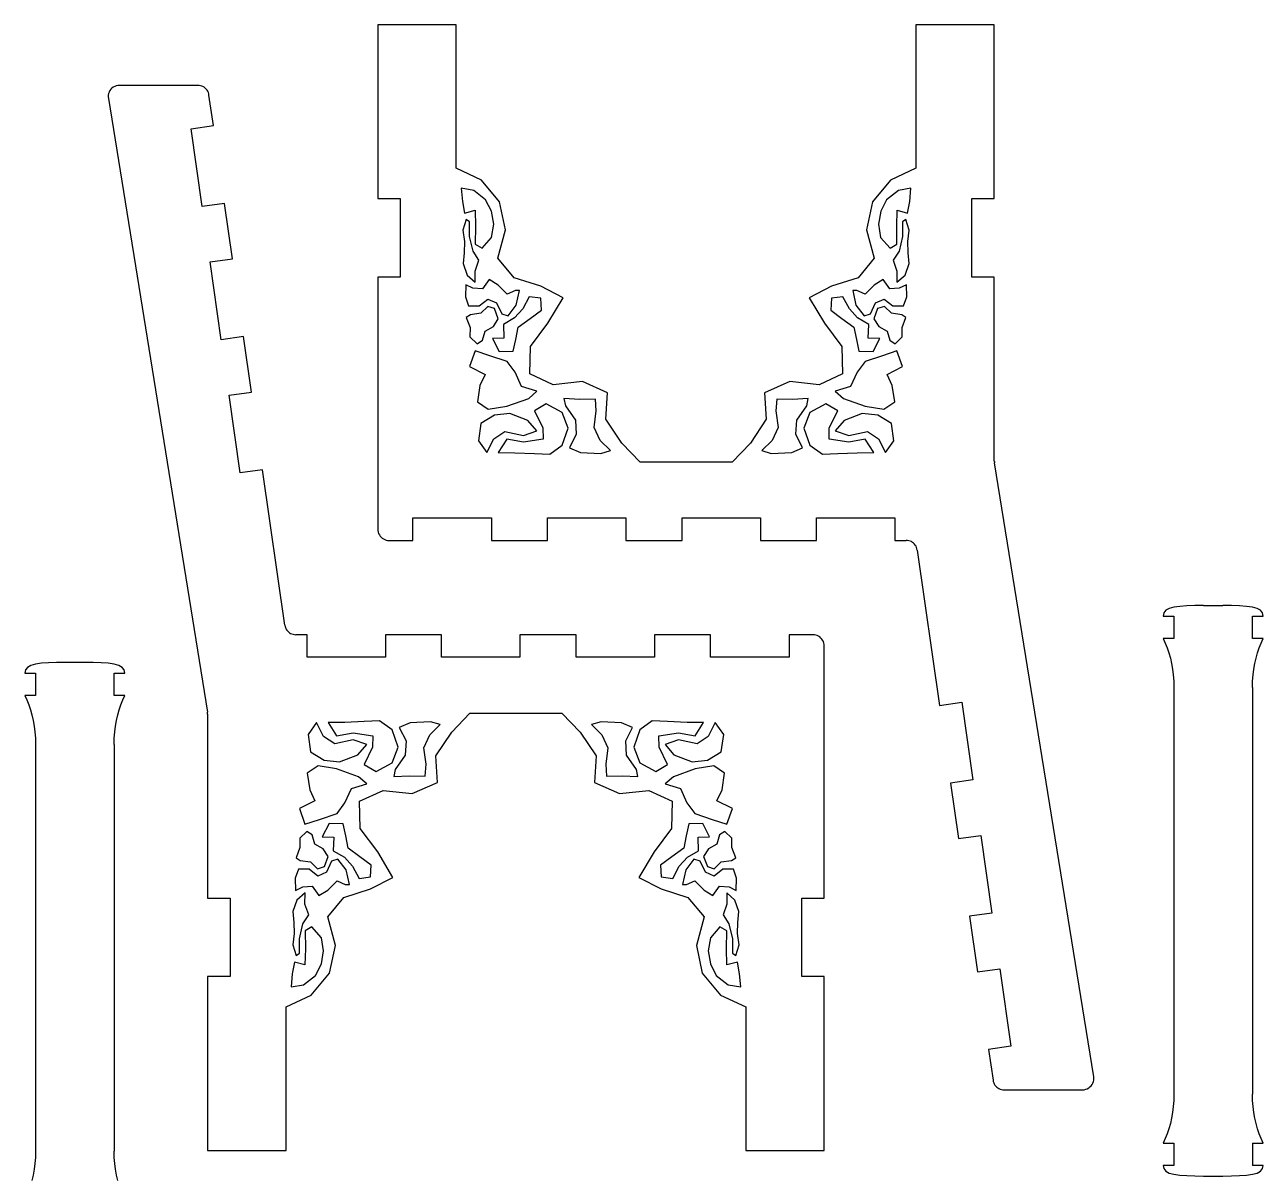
# Model space of a CAD drawing. Extents: x -113 to 113, y -103 to 103.
# Drawn here: x 9.1 to 112.6, y -50.2 to 46.3 of the extents above; entities that cross this region are included whole.
import ezdxf

# ---------------------------------------------------------------- set-up
doc = ezdxf.new("R2010")
doc.units = 0
doc.header["$MEASUREMENT"] = 0
doc.layers.get('0').update_dxf_attribs({"linetype": 'CONTINUOUS'})

msp = doc.modelspace()

# ---------------------------------------------------------------- linework, layer by layer
for p, q in [((45.14, 46.28), (38.58, 46.28)), ((38.58, 46.28), (38.58, 31.74)), ((45.14, 34.28), (45.14, 46.28)), ((90.14, 46.28), (83.58, 46.28)), ((83.58, 46.28), (83.58, 34.28)), ((90.14, 31.74), (90.14, 46.28)), ((16.07, 40.52), (16.04, 40.39)), ((16.11, 40.65), (16.07, 40.52)), ((16.18, 40.77), (16.11, 40.65)), ((16.26, 40.88), (16.18, 40.77)), ((16.35, 40.97), (16.26, 40.88)), ((16.46, 41.06), (16.35, 40.97)), ((16.58, 41.12), (16.46, 41.06)), ((16.71, 41.17), (16.58, 41.12)), ((16.84, 41.2), (16.71, 41.17)), ((16.97, 41.21), (16.84, 41.2)), ((23.53, 41.21), (16.97, 41.21)), ((23.65, 41.2), (23.53, 41.21)), ((23.76, 41.18), (23.65, 41.2)), ((23.86, 41.15), (23.76, 41.18)), ((23.96, 41.1), (23.86, 41.15)), ((24.06, 41.05), (23.96, 41.1)), ((24.15, 40.98), (24.06, 41.05)), ((24.23, 40.9), (24.15, 40.98)), ((24.3, 40.81), (24.23, 40.9)), ((24.36, 40.72), (24.3, 40.81)), ((24.41, 40.62), (24.36, 40.72)), ((24.44, 40.51), (24.41, 40.62)), ((24.46, 40.4), (24.44, 40.51)), ((24.83, 37.84), (24.46, 40.4)), ((16.04, 40.39), (16.03, 40.25)), ((16.03, 40.25), (16.05, 40.12)), ((16.05, 40.12), (24.34, -11.22)), ((22.97, 37.57), (24.83, 37.84)), ((23.9, 31.08), (22.97, 37.57)), ((47.26, 33.29), (45.14, 34.28)), ((83.58, 34.28), (81.47, 33.29)), ((48.77, 31.46), (47.26, 33.29)), ((81.47, 33.29), (79.95, 31.46)), ((45.56, 32.6), (45.65, 31.51)), ((46.61, 32.42), (45.56, 32.6)), ((47.6, 31.65), (46.61, 32.42)), ((82.12, 32.42), (81.12, 31.65)), ((83.16, 32.6), (82.12, 32.42)), ((83.08, 31.51), (83.16, 32.6)), ((25.76, 31.34), (23.9, 31.08)), ((26.42, 26.7), (25.76, 31.34)), ((38.58, 31.74), (40.46, 31.74)), ((40.46, 31.74), (40.46, 25.18)), ((45.65, 31.51), (45.84, 30.53)), ((48.09, 30.68), (47.6, 31.65)), ((49.27, 29.14), (48.77, 31.46)), ((79.95, 31.46), (79.45, 29.14)), ((81.12, 31.65), (80.64, 30.68)), ((82.88, 30.53), (83.08, 31.51)), ((88.27, 25.18), (88.27, 31.74)), ((88.27, 31.74), (90.14, 31.74)), ((45.84, 30.53), (46.71, 30.77)), ((46.71, 30.77), (46.75, 29.42)), ((48.28, 29.59), (48.09, 30.68)), ((80.64, 30.68), (80.45, 29.59)), ((81.98, 29.42), (82.01, 30.77)), ((82.01, 30.77), (82.88, 30.53)), ((45.98, 29.98), (45.7, 29.1)), ((45.7, 29.1), (45.82, 28.15)), ((46.26, 29.79), (45.98, 29.98)), ((46.25, 28.58), (46.26, 29.79)), ((46.75, 29.42), (46.73, 27.92)), ((48.1, 28.5), (48.28, 29.59)), ((48.62, 26.75), (49.27, 29.14)), ((79.45, 29.14), (80.1, 26.75)), ((80.45, 29.59), (80.62, 28.5)), ((81.99, 27.92), (81.98, 29.42)), ((82.75, 29.98), (82.46, 29.79)), ((82.46, 29.79), (82.47, 28.58)), ((83.02, 29.1), (82.75, 29.98)), ((82.9, 28.15), (83.02, 29.1)), ((45.82, 28.15), (45.79, 27.21)), ((46.55, 27.34), (46.25, 28.58)), ((47.3, 27.59), (48.1, 28.5)), ((80.62, 28.5), (81.43, 27.59)), ((82.47, 28.58), (82.18, 27.34)), ((82.94, 27.21), (82.9, 28.15)), ((45.79, 27.21), (45.71, 26.3)), ((47.03, 26.58), (46.55, 27.34)), ((46.73, 27.92), (47.3, 27.59)), ((81.43, 27.59), (81.99, 27.92)), ((82.18, 27.34), (81.69, 26.58)), ((83.02, 26.3), (82.94, 27.21)), ((24.56, 26.44), (26.42, 26.7)), ((25.49, 19.94), (24.56, 26.44)), ((45.71, 26.3), (46.05, 25.34)), ((46.72, 25.68), (47.03, 26.58)), ((49.99, 25.12), (48.62, 26.75)), ((80.1, 26.75), (78.74, 25.12)), ((81.69, 26.58), (82, 25.68)), ((82.68, 25.34), (83.02, 26.3)), ((40.46, 25.18), (38.58, 25.18)), ((38.58, 25.18), (38.58, 4.09)), ((46.05, 25.34), (46.73, 24.75)), ((46.73, 24.75), (46.72, 25.68)), ((47.88, 24.97), (47.34, 24.19)), ((48.64, 24.51), (47.88, 24.97)), ((52.21, 24.41), (49.99, 25.12)), ((78.74, 25.12), (76.52, 24.41)), ((80.84, 24.97), (80.09, 24.51)), ((81.39, 24.19), (80.84, 24.97)), ((82, 25.68), (81.99, 24.75)), ((81.99, 24.75), (82.68, 25.34)), ((90.14, 25.18), (88.27, 25.18)), ((90.14, 9.79), (90.14, 25.18)), ((45.93, 24.53), (45.92, 23.52)), ((46.53, 24.24), (45.93, 24.53)), ((47.34, 24.19), (46.53, 24.24)), ((49.4, 23.74), (48.64, 24.51)), ((50.1, 24.05), (49.4, 23.74)), ((50.43, 24.05), (50.1, 24.05)), ((50.16, 22.82), (50.43, 24.05)), ((54.08, 23.45), (52.21, 24.41)), ((76.52, 24.41), (74.65, 23.45)), ((78.63, 24.05), (78.3, 24.05)), ((78.3, 24.05), (78.57, 22.82)), ((79.33, 23.74), (78.63, 24.05)), ((80.09, 24.51), (79.33, 23.74)), ((82.19, 24.24), (81.39, 24.19)), ((82.8, 24.53), (82.19, 24.24)), ((82.81, 23.52), (82.8, 24.53)), ((45.92, 23.52), (46.17, 22.77)), ((47.07, 22.76), (47.79, 23.34)), ((47.79, 23.34), (48.52, 23.01)), ((48.52, 23.01), (48.94, 22.09)), ((49.48, 21.93), (50.16, 22.82)), ((51.25, 23.53), (50.71, 22.52)), ((52.22, 23.4), (51.25, 23.53)), ((52.27, 22.42), (52.22, 23.4)), ((52.8, 21.31), (54.08, 23.45)), ((74.65, 23.45), (75.93, 21.31)), ((76.51, 23.4), (76.46, 22.42)), ((77.47, 23.53), (76.51, 23.4)), ((78.02, 22.52), (77.47, 23.53)), ((78.57, 22.82), (79.25, 21.93)), ((79.79, 22.09), (80.21, 23.01)), ((80.21, 23.01), (80.93, 23.34)), ((80.93, 23.34), (81.66, 22.76)), ((82.55, 22.77), (82.81, 23.52)), ((46.32, 22.02), (45.98, 21.8)), ((45.98, 21.8), (46.31, 20.96)), ((46.17, 22.77), (47.07, 22.76)), ((47.2, 22.15), (46.32, 22.02)), ((47.78, 22.72), (47.2, 22.15)), ((48.35, 22.54), (47.78, 22.72)), ((48.66, 21.69), (48.35, 22.54)), ((48.94, 22.09), (49.48, 21.93)), ((50.02, 21.76), (49.09, 21.22)), ((50.71, 22.52), (50.02, 21.76)), ((51.33, 21.72), (52.27, 22.42)), ((76.46, 22.42), (77.4, 21.72)), ((78.7, 21.76), (78.02, 22.52)), ((79.64, 21.22), (78.7, 21.76)), ((79.25, 21.93), (79.79, 22.09)), ((80.38, 22.54), (80.06, 21.69)), ((80.95, 22.72), (80.38, 22.54)), ((81.53, 22.15), (80.95, 22.72)), ((82.4, 22.02), (81.53, 22.15)), ((81.66, 22.76), (82.55, 22.77)), ((82.74, 21.8), (82.4, 22.02)), ((82.42, 20.96), (82.74, 21.8)), ((46.31, 20.96), (46.29, 20.18)), ((47.56, 20.66), (48.26, 21.05)), ((48.26, 21.05), (48.66, 21.69)), ((49.09, 21.22), (49.13, 20.08)), ((50.13, 19.96), (50.33, 21)), ((50.33, 21), (51.33, 21.72)), ((51.34, 19.36), (52.8, 21.31)), ((75.93, 21.31), (77.38, 19.36)), ((77.4, 21.72), (78.4, 21)), ((78.4, 21), (78.6, 19.96)), ((79.6, 20.08), (79.64, 21.22)), ((80.06, 21.69), (80.47, 21.05)), ((80.47, 21.05), (81.17, 20.66)), ((82.44, 20.18), (82.42, 20.96)), ((27.35, 20.2), (25.49, 19.94)), ((28.01, 15.56), (27.35, 20.2)), ((46.29, 20.18), (46.88, 19.6)), ((46.88, 19.6), (47.34, 19.9)), ((47.34, 19.9), (47.56, 20.66)), ((49.13, 20.08), (48.17, 20.05)), ((48.17, 20.05), (48.73, 18.95)), ((49.91, 18.97), (50.13, 19.96)), ((78.6, 19.96), (78.82, 18.97)), ((80.56, 20.05), (79.6, 20.08)), ((80, 18.95), (80.56, 20.05)), ((81.17, 20.66), (81.39, 19.9)), ((81.39, 19.9), (81.84, 19.6)), ((81.84, 19.6), (82.44, 20.18)), ((46.73, 19), (46.26, 17.69)), ((47.95, 18.6), (46.73, 19)), ((48.73, 18.95), (49.91, 18.97)), ((51.29, 17.08), (51.34, 19.36)), ((77.38, 19.36), (77.44, 17.08)), ((78.82, 18.97), (80, 18.95)), ((82, 19), (80.78, 18.6)), ((82.46, 17.69), (82, 19)), ((46.26, 17.69), (47.55, 17.04)), ((49.4, 18.11), (47.95, 18.6)), ((50.06, 17.22), (49.4, 18.11)), ((79.33, 18.11), (78.67, 17.22)), ((80.78, 18.6), (79.33, 18.11)), ((81.18, 17.04), (82.46, 17.69)), ((47.55, 17.04), (47.12, 16.12)), ((50.6, 16.02), (50.06, 17.22)), ((53.25, 16.17), (51.29, 17.08)), ((77.44, 17.08), (75.48, 16.17)), ((78.67, 17.22), (78.12, 16.02)), ((81.6, 16.12), (81.18, 17.04)), ((26.15, 15.3), (28.01, 15.56)), ((47.12, 16.12), (46.91, 14.74)), ((51.89, 15.63), (50.6, 16.02)), ((51.2, 15.03), (51.89, 15.63)), ((55.69, 16.44), (53.25, 16.17)), ((57.79, 15.5), (55.69, 16.44)), ((73.04, 16.44), (70.93, 15.5)), ((75.48, 16.17), (73.04, 16.44)), ((78.12, 16.02), (76.84, 15.63)), ((76.84, 15.63), (77.53, 15.03)), ((81.81, 14.74), (81.6, 16.12)), ((27.08, 8.8), (26.15, 15.3)), ((46.91, 14.74), (47.82, 14.13)), ((49.38, 14.37), (51.2, 15.03)), ((52.67, 14.59), (51.68, 14)), ((54.01, 13.86), (52.67, 14.59)), ((54.15, 15.02), (54.27, 14.41)), ((55.47, 14.94), (54.15, 15.02)), ((56.78, 14.98), (55.47, 14.94)), ((56.85, 13.99), (56.78, 14.98)), ((57.66, 13.28), (57.79, 15.5)), ((70.93, 15.5), (71.06, 13.28)), ((71.94, 14.98), (71.87, 13.99)), ((73.26, 14.94), (71.94, 14.98)), ((74.57, 15.02), (73.26, 14.94)), ((74.45, 14.41), (74.57, 15.02)), ((76.06, 14.59), (74.71, 13.86)), ((77.04, 14), (76.06, 14.59)), ((77.53, 15.03), (79.35, 14.37)), ((80.9, 14.13), (81.81, 14.74)), ((48.33, 13.64), (47.19, 12.94)), ((47.82, 14.13), (49.38, 14.37)), ((49.62, 13.78), (48.33, 13.64)), ((51.14, 13.19), (49.62, 13.78)), ((51.68, 14), (52.39, 12.56)), ((54.5, 12.55), (54.01, 13.86)), ((54.27, 14.41), (55.11, 13.22)), ((56.67, 12.6), (56.85, 13.99)), ((71.87, 13.99), (72.06, 12.6)), ((73.61, 13.22), (74.45, 14.41)), ((74.71, 13.86), (74.22, 12.55)), ((76.34, 12.56), (77.04, 14)), ((79.1, 13.78), (77.59, 13.19)), ((80.4, 13.64), (79.1, 13.78)), ((79.35, 14.37), (80.9, 14.13)), ((81.54, 12.94), (80.4, 13.64)), ((47.19, 12.94), (46.99, 11.49)), ((51.89, 12.32), (51.14, 13.19)), ((52.39, 12.56), (52.4, 11.61)), ((54, 11.12), (54.5, 12.55)), ((55.11, 13.22), (55.18, 12.03)), ((57.18, 11.52), (56.67, 12.6)), ((58.99, 11.29), (57.66, 13.28)), ((71.06, 13.28), (69.74, 11.29)), ((72.06, 12.6), (71.55, 11.52)), ((73.55, 12.03), (73.61, 13.22)), ((74.22, 12.55), (74.72, 11.12)), ((76.33, 11.61), (76.34, 12.56)), ((77.59, 13.19), (76.83, 12.32)), ((81.74, 11.49), (81.54, 12.94)), ((46.99, 11.49), (47.7, 10.5)), ((47.7, 10.5), (48.29, 11.66)), ((48.29, 11.66), (49.21, 12.27)), ((49.38, 11.61), (48.66, 10.5)), ((49.21, 12.27), (50.77, 11.94)), ((50.76, 11.37), (49.38, 11.61)), ((52.4, 11.61), (50.76, 11.37)), ((50.77, 11.94), (51.89, 12.32)), ((55.18, 12.03), (54.61, 10.9)), ((58.03, 10.66), (57.18, 11.52)), ((71.55, 11.52), (70.7, 10.66)), ((74.11, 10.9), (73.55, 12.03)), ((77.96, 11.37), (76.33, 11.61)), ((76.83, 12.32), (77.96, 11.94)), ((77.96, 11.94), (79.52, 12.27)), ((79.35, 11.61), (77.96, 11.37)), ((80.07, 10.5), (79.35, 11.61)), ((79.52, 12.27), (80.44, 11.66)), ((80.44, 11.66), (81.03, 10.5)), ((81.03, 10.5), (81.74, 11.49)), ((48.66, 10.5), (50.05, 10.49)), ((50.05, 10.49), (51.68, 10.42)), ((51.68, 10.42), (52.97, 10.36)), ((52.97, 10.36), (54, 11.12)), ((54.61, 10.9), (55.53, 10.52)), ((55.53, 10.52), (57.24, 10.43)), ((57.24, 10.43), (58.03, 10.66)), ((60.51, 9.71), (58.99, 11.29)), ((69.74, 11.29), (68.21, 9.71)), ((70.7, 10.66), (71.49, 10.43)), ((71.49, 10.43), (73.2, 10.52)), ((73.2, 10.52), (74.11, 10.9)), ((74.72, 11.12), (75.76, 10.36)), ((75.76, 10.36), (77.05, 10.42)), ((77.05, 10.42), (78.68, 10.49)), ((78.68, 10.49), (80.07, 10.5)), ((68.21, 9.71), (60.51, 9.71)), ((90.14, 9.79), (90.14, 9.78)), ((90.14, 9.78), (90.14, 9.76)), ((90.14, 9.76), (90.15, 9.75)), ((90.15, 9.75), (90.15, 9.74)), ((90.15, 9.74), (90.15, 9.73)), ((90.15, 9.73), (90.15, 9.71)), ((90.15, 9.71), (90.15, 9.7)), ((90.15, 9.7), (90.15, 9.69)), ((90.15, 9.69), (90.15, 9.68)), ((90.15, 9.68), (90.15, 9.66)), ((90.15, 9.66), (90.15, 9.65)), ((90.15, 9.65), (90.16, 9.64)), ((98.45, -41.7), (90.16, 9.64)), ((28.94, 9.07), (27.08, 8.8)), ((30.8, -3.93), (28.94, 9.07)), ((41.52, 3.15), (41.52, 5.03)), ((41.52, 5.03), (48.08, 5.03)), ((48.08, 5.03), (48.08, 3.15)), ((52.77, 3.15), (52.77, 5.03)), ((52.77, 5.03), (59.33, 5.03)), ((59.33, 5.03), (59.33, 3.15)), ((64.02, 3.15), (64.02, 5.03)), ((64.02, 5.03), (70.58, 5.03)), ((70.58, 5.03), (70.58, 3.15)), ((75.27, 3.15), (75.27, 5.03)), ((75.27, 5.03), (81.83, 5.03)), ((81.83, 5.03), (81.83, 3.15)), ((38.58, 4.09), (38.59, 3.97)), ((38.59, 3.97), (38.61, 3.85)), ((38.61, 3.85), (38.65, 3.73)), ((38.65, 3.73), (38.71, 3.62)), ((38.71, 3.62), (38.78, 3.52)), ((38.78, 3.52), (38.86, 3.43)), ((38.86, 3.43), (38.95, 3.34)), ((38.95, 3.34), (39.05, 3.28)), ((39.05, 3.28), (39.16, 3.22)), ((39.16, 3.22), (39.28, 3.18)), ((39.28, 3.18), (39.4, 3.16)), ((39.4, 3.16), (39.52, 3.15)), ((39.52, 3.15), (41.52, 3.15)), ((48.08, 3.15), (52.77, 3.15)), ((59.33, 3.15), (64.02, 3.15)), ((70.58, 3.15), (75.27, 3.15)), ((81.83, 3.15), (82.77, 3.15)), ((82.88, 3.14), (82.77, 3.15)), ((82.99, 3.12), (82.88, 3.14)), ((83.1, 3.09), (82.99, 3.12)), ((83.2, 3.05), (83.1, 3.09)), ((83.29, 2.99), (83.2, 3.05)), ((83.38, 2.92), (83.29, 2.99)), ((83.46, 2.84), (83.38, 2.92)), ((83.53, 2.76), (83.46, 2.84)), ((83.59, 2.66), (83.53, 2.76)), ((83.64, 2.56), (83.59, 2.66)), ((83.67, 2.46), (83.64, 2.56)), ((83.7, 2.35), (83.67, 2.46)), ((83.7, 2.35), (85.55, -10.65)), ((104.31, -2.9), (104.26, -3.17)), ((104.48, -2.69), (104.31, -2.9)), ((104.77, -2.54), (104.48, -2.69)), ((105.16, -2.43), (104.77, -2.54)), ((105.66, -2.36), (105.16, -2.43)), ((106.24, -2.31), (105.66, -2.36)), ((106.9, -2.29), (106.24, -2.31)), ((107.64, -2.29), (106.9, -2.29)), ((107.64, -2.29), (109.24, -2.29)), ((109.98, -2.29), (109.24, -2.29)), ((110.65, -2.31), (109.98, -2.29)), ((111.23, -2.36), (110.65, -2.31)), ((111.72, -2.43), (111.23, -2.36)), ((112.12, -2.54), (111.72, -2.43)), ((112.4, -2.69), (112.12, -2.54)), ((112.58, -2.9), (112.4, -2.69)), ((112.63, -3.17), (112.58, -2.9)), ((30.8, -3.93), (30.82, -4.04)), ((30.82, -4.04), (30.85, -4.14)), ((30.85, -4.14), (30.9, -4.24)), ((104.26, -3.17), (105.16, -3.17)), ((105.16, -3.17), (105.16, -5.05)), ((111.72, -5.05), (111.72, -3.17)), ((111.72, -3.17), (112.31, -3.17)), ((112.31, -3.17), (112.35, -3.17)), ((112.35, -3.17), (112.63, -3.17)), ((30.9, -4.24), (30.96, -4.34)), ((30.96, -4.34), (31.03, -4.42)), ((31.03, -4.42), (31.11, -4.5)), ((31.11, -4.5), (31.2, -4.57)), ((31.2, -4.57), (31.29, -4.63)), ((31.29, -4.63), (31.4, -4.67)), ((31.4, -4.67), (31.5, -4.7)), ((31.5, -4.7), (31.61, -4.72)), ((31.61, -4.72), (31.72, -4.73)), ((32.66, -4.73), (31.72, -4.73)), ((32.66, -6.61), (32.66, -4.73)), ((39.22, -4.73), (39.22, -6.61)), ((43.91, -4.73), (39.22, -4.73)), ((43.91, -6.61), (43.91, -4.73)), ((55.16, -4.73), (50.47, -4.73)), ((50.47, -4.73), (50.47, -6.61)), ((55.16, -6.61), (55.16, -4.73)), ((61.72, -4.73), (61.72, -6.61)), ((66.41, -4.73), (61.72, -4.73)), ((66.41, -6.61), (66.41, -4.73)), ((74.97, -4.73), (72.97, -4.73)), ((72.97, -4.73), (72.97, -6.61)), ((75.1, -4.74), (74.97, -4.73)), ((75.22, -4.76), (75.1, -4.74)), ((75.33, -4.8), (75.22, -4.76)), ((75.44, -4.86), (75.33, -4.8)), ((75.54, -4.92), (75.44, -4.86)), ((75.64, -5.01), (75.54, -4.92)), ((75.72, -5.1), (75.64, -5.01)), ((75.78, -5.2), (75.72, -5.1)), ((104.26, -5.05), (104.44, -5.43)), ((105.16, -5.05), (104.26, -5.05)), ((112.63, -5.05), (111.72, -5.05)), ((112.45, -5.43), (112.63, -5.05)), ((75.84, -5.31), (75.78, -5.2)), ((75.88, -5.43), (75.84, -5.31)), ((75.9, -5.55), (75.88, -5.43)), ((75.91, -5.67), (75.9, -5.55)), ((75.91, -26.76), (75.91, -5.67)), ((104.44, -5.43), (104.6, -5.82)), ((104.6, -5.82), (104.74, -6.24)), ((112.15, -6.24), (112.29, -5.82)), ((112.29, -5.82), (112.45, -5.43)), ((9.96, -7.19), (9.57, -7.3)), ((10.46, -7.12), (9.96, -7.19)), ((11.04, -7.08), (10.46, -7.12)), ((11.7, -7.06), (11.04, -7.08)), ((12.44, -7.05), (11.7, -7.06)), ((14.04, -7.05), (12.44, -7.05)), ((14.78, -7.06), (14.04, -7.05)), ((15.45, -7.08), (14.78, -7.06)), ((16.03, -7.12), (15.45, -7.08)), ((16.52, -7.19), (16.03, -7.12)), ((16.92, -7.3), (16.52, -7.19)), ((39.22, -6.61), (32.66, -6.61)), ((50.47, -6.61), (43.91, -6.61)), ((61.72, -6.61), (55.16, -6.61)), ((72.97, -6.61), (66.41, -6.61)), ((104.74, -6.24), (104.86, -6.68)), ((104.86, -6.68), (104.96, -7.13)), ((104.96, -7.13), (105.04, -7.6)), ((111.85, -7.6), (111.93, -7.13)), ((111.93, -7.13), (112.03, -6.68)), ((112.03, -6.68), (112.15, -6.24)), ((9.11, -7.67), (9.06, -7.94)), ((9.06, -7.94), (9.96, -7.94)), ((9.28, -7.46), (9.11, -7.67)), ((9.57, -7.3), (9.28, -7.46)), ((9.96, -7.94), (9.96, -9.81)), ((16.52, -9.81), (16.52, -7.94)), ((16.52, -7.94), (17.11, -7.94)), ((17.2, -7.46), (16.92, -7.3)), ((17.11, -7.94), (17.15, -7.94)), ((17.15, -7.94), (17.43, -7.94)), ((17.38, -7.67), (17.2, -7.46)), ((17.43, -7.94), (17.38, -7.67)), ((105.04, -7.6), (105.1, -8.1)), ((105.1, -8.1), (105.14, -8.61)), ((111.74, -8.61), (111.79, -8.1)), ((111.79, -8.1), (111.85, -7.6)), ((105.14, -8.61), (105.16, -9.14)), ((105.16, -9.14), (105.16, -43.15)), ((111.72, -9.14), (111.74, -8.61)), ((111.72, -9.14), (111.72, -43.15)), ((9.06, -9.81), (9.24, -10.19)), ((9.96, -9.81), (9.06, -9.81)), ((9.24, -10.19), (9.4, -10.59)), ((17.43, -9.81), (16.52, -9.81)), ((17.09, -10.59), (17.25, -10.19)), ((17.25, -10.19), (17.43, -9.81)), ((9.4, -10.59), (9.54, -11.01)), ((9.54, -11.01), (9.66, -11.44)), ((16.83, -11.44), (16.95, -11.01)), ((16.95, -11.01), (17.09, -10.59)), ((24.34, -11.23), (24.34, -11.22)), ((24.34, -11.24), (24.34, -11.23)), ((24.34, -11.26), (24.34, -11.24)), ((24.34, -11.27), (24.34, -11.26)), ((24.34, -11.28), (24.34, -11.27)), ((24.34, -11.29), (24.34, -11.28)), ((24.35, -11.31), (24.34, -11.29)), ((24.35, -11.32), (24.35, -11.31)), ((24.35, -11.33), (24.35, -11.32)), ((24.35, -11.34), (24.35, -11.33)), ((24.35, -11.36), (24.35, -11.34)), ((24.35, -11.37), (24.35, -11.36)), ((24.35, -11.37), (24.35, -26.76)), ((44.76, -12.87), (46.28, -11.29)), ((46.28, -11.29), (53.98, -11.29)), ((53.98, -11.29), (55.5, -12.87)), ((85.55, -10.65), (87.41, -10.38)), ((87.41, -10.38), (88.34, -16.88)), ((9.66, -11.44), (9.76, -11.9)), ((9.76, -11.9), (9.84, -12.37)), ((9.84, -12.37), (9.9, -12.86)), ((16.59, -12.86), (16.65, -12.37)), ((16.65, -12.37), (16.73, -11.9)), ((16.73, -11.9), (16.83, -11.44)), ((33.46, -12.08), (32.75, -13.07)), ((34.05, -13.24), (33.46, -12.08)), ((35.81, -12.07), (34.42, -12.08)), ((34.42, -12.08), (35.14, -13.19)), ((37.44, -12), (35.81, -12.07)), ((38.73, -11.94), (37.44, -12)), ((39.77, -12.7), (38.73, -11.94)), ((41.29, -12.1), (40.38, -12.48)), ((43, -12.01), (41.29, -12.1)), ((42.94, -13.1), (43.79, -12.24)), ((43.79, -12.24), (43, -12.01)), ((57.26, -12.01), (56.46, -12.24)), ((56.46, -12.24), (57.31, -13.1)), ((58.96, -12.1), (57.26, -12.01)), ((59.88, -12.48), (58.96, -12.1)), ((61.52, -11.94), (60.49, -12.7)), ((62.81, -12), (61.52, -11.94)), ((64.45, -12.07), (62.81, -12)), ((65.83, -12.08), (64.45, -12.07)), ((65.12, -13.19), (65.83, -12.08)), ((66.79, -12.08), (66.21, -13.24)), ((67.51, -13.07), (66.79, -12.08)), ((9.9, -12.86), (9.94, -13.37)), ((9.94, -13.37), (9.96, -13.9)), ((16.52, -13.9), (16.54, -13.37)), ((16.54, -13.37), (16.59, -12.86)), ((32.75, -13.07), (32.95, -14.52)), ((34.98, -13.85), (34.05, -13.24)), ((35.14, -13.19), (36.53, -12.95)), ((36.53, -12.95), (38.16, -13.19)), ((38.16, -13.19), (38.15, -14.14)), ((40.27, -14.13), (39.77, -12.7)), ((40.38, -12.48), (40.94, -13.61)), ((42.44, -14.18), (42.94, -13.1)), ((43.43, -14.86), (44.76, -12.87)), ((55.5, -12.87), (56.83, -14.86)), ((57.31, -13.1), (57.82, -14.18)), ((59.32, -13.61), (59.88, -12.48)), ((60.49, -12.7), (59.99, -14.13)), ((62.09, -13.19), (63.73, -12.95)), ((62.11, -14.14), (62.09, -13.19)), ((63.73, -12.95), (65.12, -13.19)), ((66.21, -13.24), (65.28, -13.85)), ((67.3, -14.52), (67.51, -13.07)), ((9.96, -13.9), (9.96, -47.91)), ((16.52, -13.9), (16.52, -47.91)), ((36.53, -13.52), (34.98, -13.85)), ((37.66, -13.9), (36.53, -13.52)), ((36.91, -14.77), (37.66, -13.9)), ((38.15, -14.14), (37.45, -15.58)), ((39.78, -15.44), (40.27, -14.13)), ((40.94, -13.61), (40.88, -14.8)), ((42.62, -15.56), (42.44, -14.18)), ((57.82, -14.18), (57.64, -15.56)), ((59.38, -14.8), (59.32, -13.61)), ((59.99, -14.13), (60.48, -15.44)), ((62.81, -15.58), (62.11, -14.14)), ((63.73, -13.52), (62.6, -13.9)), ((62.6, -13.9), (63.35, -14.77)), ((65.28, -13.85), (63.73, -13.52)), ((32.95, -14.52), (34.09, -15.22)), ((34.09, -15.22), (35.39, -15.36)), ((35.39, -15.36), (36.91, -14.77)), ((38.43, -16.17), (39.78, -15.44)), ((40.88, -14.8), (40.04, -15.99)), ((43.56, -17.08), (43.43, -14.86)), ((56.83, -14.86), (56.7, -17.08)), ((60.22, -15.99), (59.38, -14.8)), ((60.48, -15.44), (61.82, -16.17)), ((63.35, -14.77), (64.87, -15.36)), ((64.87, -15.36), (66.16, -15.22)), ((66.16, -15.22), (67.3, -14.52)), ((33.59, -15.71), (32.68, -16.32)), ((32.68, -16.32), (32.89, -17.7)), ((35.14, -15.95), (33.59, -15.71)), ((36.96, -16.61), (35.14, -15.95)), ((37.45, -15.58), (38.43, -16.17)), ((40.04, -15.99), (39.92, -16.6)), ((39.92, -16.6), (41.23, -16.52)), ((41.23, -16.52), (42.55, -16.56)), ((42.55, -16.56), (42.62, -15.56)), ((57.64, -15.56), (57.71, -16.56)), ((57.71, -16.56), (59.03, -16.52)), ((59.03, -16.52), (60.34, -16.6)), ((60.34, -16.6), (60.22, -15.99)), ((61.82, -16.17), (62.81, -15.58)), ((65.11, -15.95), (63.3, -16.61)), ((66.67, -15.71), (65.11, -15.95)), ((67.58, -16.32), (66.67, -15.71)), ((67.37, -17.7), (67.58, -16.32)), ((35.83, -18.8), (36.37, -17.6)), ((36.37, -17.6), (37.65, -17.21)), ((37.65, -17.21), (36.96, -16.61)), ((41.46, -18.02), (43.56, -17.08)), ((56.7, -17.08), (58.8, -18.02)), ((63.3, -16.61), (62.61, -17.21)), ((62.61, -17.21), (63.89, -17.6)), ((63.89, -17.6), (64.43, -18.8)), ((88.34, -16.88), (86.48, -17.14)), ((86.48, -17.14), (87.14, -21.78)), ((33.32, -18.62), (32.03, -19.27)), ((32.89, -17.7), (33.32, -18.62)), ((37.06, -18.66), (39.02, -17.75)), ((39.02, -17.75), (41.46, -18.02)), ((58.8, -18.02), (61.24, -17.75)), ((61.24, -17.75), (63.2, -18.66)), ((66.94, -18.62), (67.37, -17.7)), ((68.23, -19.27), (66.94, -18.62)), ((32.03, -19.27), (32.49, -20.58)), ((35.17, -19.69), (35.83, -18.8)), ((37.11, -20.94), (37.06, -18.66)), ((63.2, -18.66), (63.15, -20.94)), ((64.43, -18.8), (65.09, -19.69)), ((67.76, -20.58), (68.23, -19.27)), ((32.49, -20.58), (33.71, -20.18)), ((33.71, -20.18), (35.17, -19.69)), ((34.5, -20.53), (33.94, -21.63)), ((35.67, -20.55), (34.5, -20.53)), ((35.9, -21.54), (35.67, -20.55)), ((64.58, -20.55), (64.36, -21.54)), ((65.76, -20.53), (64.58, -20.55)), ((65.09, -19.69), (66.54, -20.18)), ((66.32, -21.63), (65.76, -20.53)), ((66.54, -20.18), (67.76, -20.58)), ((32.65, -21.18), (32.06, -21.76)), ((33.1, -21.48), (32.65, -21.18)), ((33.32, -22.24), (33.1, -21.48)), ((33.94, -21.63), (34.9, -21.66)), ((34.9, -21.66), (34.85, -22.8)), ((36.09, -22.58), (35.9, -21.54)), ((38.57, -22.89), (37.11, -20.94)), ((63.15, -20.94), (61.69, -22.89)), ((64.36, -21.54), (64.17, -22.58)), ((65.36, -21.66), (66.32, -21.63)), ((65.41, -22.8), (65.36, -21.66)), ((67.15, -21.48), (66.94, -22.24)), ((67.61, -21.18), (67.15, -21.48)), ((68.2, -21.76), (67.61, -21.18)), ((87.14, -21.78), (89, -21.52)), ((89, -21.52), (89.93, -28.02)), ((32.07, -22.54), (31.75, -23.38)), ((32.06, -21.76), (32.07, -22.54)), ((34.02, -22.63), (33.32, -22.24)), ((34.43, -23.27), (34.02, -22.63)), ((37.09, -23.3), (36.09, -22.58)), ((64.17, -22.58), (63.17, -23.3)), ((66.24, -22.63), (65.83, -23.27)), ((66.94, -22.24), (66.24, -22.63)), ((68.18, -22.54), (68.2, -21.76)), ((68.51, -23.38), (68.18, -22.54)), ((31.75, -23.38), (32.09, -23.6)), ((32.09, -23.6), (32.96, -23.73)), ((32.96, -23.73), (33.55, -24.3)), ((34.11, -24.12), (34.43, -23.27)), ((34.7, -23.67), (34.28, -24.59)), ((35.24, -23.51), (34.7, -23.67)), ((34.85, -22.8), (35.79, -23.33)), ((35.93, -24.39), (35.24, -23.51)), ((35.79, -23.33), (36.47, -24.1)), ((38.03, -24), (37.09, -23.3)), ((39.85, -25.03), (38.57, -22.89)), ((61.69, -22.89), (60.41, -25.03)), ((63.17, -23.3), (62.22, -24)), ((63.78, -24.1), (64.47, -23.33)), ((65.02, -23.51), (64.33, -24.39)), ((64.47, -23.33), (65.41, -22.8)), ((65.55, -23.67), (65.02, -23.51)), ((65.98, -24.59), (65.55, -23.67)), ((65.83, -23.27), (66.15, -24.12)), ((66.71, -24.3), (67.3, -23.73)), ((67.3, -23.73), (68.17, -23.6)), ((68.17, -23.6), (68.51, -23.38)), ((31.94, -24.35), (31.68, -25.1)), ((32.83, -24.34), (31.94, -24.35)), ((33.56, -24.92), (32.83, -24.34)), ((33.55, -24.3), (34.11, -24.12)), ((34.28, -24.59), (33.56, -24.92)), ((36.2, -25.63), (35.93, -24.39)), ((36.47, -24.1), (37.02, -25.11)), ((37.98, -24.98), (38.03, -24)), ((62.22, -24), (62.27, -24.98)), ((63.24, -25.11), (63.78, -24.1)), ((64.33, -24.39), (64.06, -25.63)), ((66.7, -24.92), (65.98, -24.59)), ((66.15, -24.12), (66.71, -24.3)), ((67.43, -24.34), (66.7, -24.92)), ((68.32, -24.35), (67.43, -24.34)), ((68.58, -25.1), (68.32, -24.35)), ((31.68, -25.1), (31.7, -26.11)), ((31.7, -26.11), (32.3, -25.82)), ((32.3, -25.82), (33.1, -25.77)), ((33.1, -25.77), (33.65, -26.55)), ((34.4, -26.09), (35.17, -25.32)), ((35.17, -25.32), (35.86, -25.63)), ((35.86, -25.63), (36.2, -25.63)), ((37.02, -25.11), (37.98, -24.98)), ((37.97, -25.99), (39.85, -25.03)), ((60.41, -25.03), (62.28, -25.99)), ((62.27, -24.98), (63.24, -25.11)), ((64.06, -25.63), (64.4, -25.63)), ((64.4, -25.63), (65.09, -25.32)), ((65.09, -25.32), (65.86, -26.09)), ((66.61, -26.55), (67.15, -25.77)), ((67.15, -25.77), (67.96, -25.82)), ((67.96, -25.82), (68.56, -26.11)), ((68.56, -26.11), (68.58, -25.1)), ((24.35, -26.76), (26.22, -26.76)), ((26.22, -26.76), (26.22, -33.32)), ((31.81, -26.92), (31.48, -27.88)), ((32.5, -26.33), (31.81, -26.92)), ((32.49, -27.26), (32.5, -26.33)), ((33.65, -26.55), (34.4, -26.09)), ((34.39, -28.33), (35.75, -26.7)), ((35.75, -26.7), (37.97, -25.99)), ((62.28, -25.99), (64.5, -26.7)), ((64.5, -26.7), (65.87, -28.33)), ((65.86, -26.09), (66.61, -26.55)), ((68.45, -26.92), (67.76, -26.33)), ((67.76, -26.33), (67.77, -27.26)), ((68.78, -27.88), (68.45, -26.92)), ((74.04, -33.32), (74.04, -26.76)), ((74.04, -26.76), (75.91, -26.76)), ((31.48, -27.88), (31.55, -28.79)), ((32.8, -28.16), (32.49, -27.26)), ((67.77, -27.26), (67.46, -28.16)), ((68.7, -28.79), (68.78, -27.88)), ((31.55, -28.79), (31.59, -29.73)), ((32.02, -30.16), (32.31, -28.92)), ((32.31, -28.92), (32.8, -28.16)), ((35.04, -30.72), (34.39, -28.33)), ((65.87, -28.33), (65.22, -30.72)), ((67.46, -28.16), (67.94, -28.92)), ((67.94, -28.92), (68.24, -30.16)), ((68.67, -29.73), (68.7, -28.79)), ((89.93, -28.02), (88.07, -28.28)), ((88.07, -28.28), (88.74, -32.92)), ((31.59, -29.73), (31.47, -30.68)), ((33.06, -29.17), (32.5, -29.5)), ((32.5, -29.5), (32.52, -31)), ((33.87, -30.08), (33.06, -29.17)), ((67.19, -29.17), (66.39, -30.08)), ((67.76, -29.5), (67.19, -29.17)), ((67.74, -31), (67.76, -29.5)), ((68.79, -30.68), (68.67, -29.73)), ((31.47, -30.68), (31.74, -31.56)), ((32.03, -31.37), (32.02, -30.16)), ((32.52, -31), (32.48, -32.35)), ((34.04, -31.17), (33.87, -30.08)), ((34.54, -33.04), (35.04, -30.72)), ((65.22, -30.72), (65.72, -33.04)), ((66.39, -30.08), (66.22, -31.17)), ((67.78, -32.35), (67.74, -31)), ((68.24, -30.16), (68.23, -31.37)), ((68.51, -31.56), (68.79, -30.68)), ((31.74, -31.56), (32.03, -31.37)), ((33.86, -32.26), (34.04, -31.17)), ((66.22, -31.17), (66.4, -32.26)), ((68.23, -31.37), (68.51, -31.56)), ((31.42, -33.09), (31.33, -34.18)), ((31.61, -32.11), (31.42, -33.09)), ((32.48, -32.35), (31.61, -32.11)), ((33.02, -34.87), (34.54, -33.04)), ((33.37, -33.23), (33.86, -32.26)), ((65.72, -33.04), (67.23, -34.87)), ((66.4, -32.26), (66.89, -33.23)), ((68.65, -32.11), (67.78, -32.35)), ((68.84, -33.09), (68.65, -32.11)), ((68.93, -34.18), (68.84, -33.09)), ((88.74, -32.92), (90.59, -32.66)), ((90.59, -32.66), (91.52, -39.15)), ((26.22, -33.32), (24.35, -33.32)), ((24.35, -33.32), (24.35, -47.86)), ((31.33, -34.18), (32.38, -34)), ((32.38, -34), (33.37, -33.23)), ((66.89, -33.23), (67.88, -34)), ((67.88, -34), (68.93, -34.18)), ((75.91, -33.32), (74.04, -33.32)), ((75.91, -47.86), (75.91, -33.32)), ((30.91, -35.86), (33.02, -34.87)), ((67.23, -34.87), (69.35, -35.86)), ((30.91, -47.86), (30.91, -35.86)), ((69.35, -35.86), (69.35, -47.86)), ((91.52, -39.15), (89.66, -39.42)), ((89.66, -39.42), (90.03, -41.98)), ((90.03, -41.98), (90.05, -42.09)), ((90.05, -42.09), (90.09, -42.2)), ((90.09, -42.2), (90.13, -42.3)), ((90.13, -42.3), (90.19, -42.39)), ((90.19, -42.39), (90.26, -42.48)), ((98.14, -42.55), (98.23, -42.46)), ((98.23, -42.46), (98.31, -42.35)), ((98.31, -42.35), (98.38, -42.23)), ((98.38, -42.23), (98.42, -42.1)), ((98.42, -42.1), (98.45, -41.97)), ((98.46, -41.83), (98.45, -41.7)), ((98.45, -41.97), (98.46, -41.83)), ((90.26, -42.48), (90.34, -42.56)), ((90.34, -42.56), (90.43, -42.63)), ((90.43, -42.63), (90.53, -42.68)), ((90.53, -42.68), (90.63, -42.73)), ((90.63, -42.73), (90.74, -42.76)), ((90.74, -42.76), (90.85, -42.78)), ((90.85, -42.78), (90.96, -42.79)), ((90.96, -42.79), (97.52, -42.79)), ((97.52, -42.79), (97.65, -42.78)), ((97.65, -42.78), (97.79, -42.75)), ((97.79, -42.75), (97.91, -42.7)), ((97.91, -42.7), (98.03, -42.63)), ((98.03, -42.63), (98.14, -42.55)), ((105.16, -43.15), (105.14, -43.68)), ((111.74, -43.68), (111.72, -43.15)), ((105.1, -44.19), (105.04, -44.68)), ((105.14, -43.68), (105.1, -44.19)), ((111.79, -44.19), (111.74, -43.68)), ((111.85, -44.68), (111.79, -44.19)), ((104.96, -45.15), (104.86, -45.61)), ((105.04, -44.68), (104.96, -45.15)), ((111.93, -45.15), (111.85, -44.68)), ((112.03, -45.61), (111.93, -45.15)), ((104.6, -46.46), (104.44, -46.86)), ((104.74, -46.04), (104.6, -46.46)), ((104.86, -45.61), (104.74, -46.04)), ((112.15, -46.04), (112.03, -45.61)), ((112.29, -46.46), (112.15, -46.04)), ((112.45, -46.86), (112.29, -46.46)), ((104.44, -46.86), (104.26, -47.24)), ((104.26, -47.24), (105.16, -47.24)), ((105.16, -47.24), (105.16, -49.11)), ((111.72, -47.24), (111.72, -49.11)), ((111.72, -47.24), (112.63, -47.24)), ((112.63, -47.24), (112.45, -46.86)), ((9.94, -48.44), (9.9, -48.95)), ((9.96, -47.91), (9.94, -48.44)), ((16.54, -48.44), (16.52, -47.91)), ((16.59, -48.95), (16.54, -48.44)), ((24.35, -47.86), (30.91, -47.86)), ((69.35, -47.86), (75.91, -47.86)), ((9.84, -49.44), (9.76, -49.92)), ((9.9, -48.95), (9.84, -49.44)), ((16.65, -49.44), (16.59, -48.95)), ((16.73, -49.92), (16.65, -49.44)), ((105.16, -49.11), (104.26, -49.11)), ((104.26, -49.11), (104.31, -49.38)), ((104.31, -49.38), (104.48, -49.59)), ((104.48, -49.59), (104.77, -49.75)), ((112.63, -49.11), (111.72, -49.11)), ((112.12, -49.75), (112.4, -49.59)), ((112.4, -49.59), (112.58, -49.38)), ((112.58, -49.38), (112.63, -49.11)), ((9.76, -49.92), (9.66, -50.37)), ((16.83, -50.37), (16.73, -49.92)), ((104.77, -49.75), (105.16, -49.85)), ((105.16, -49.85), (105.66, -49.93)), ((105.66, -49.93), (106.24, -49.97)), ((106.24, -49.97), (106.9, -49.99)), ((106.9, -49.99), (107.64, -50)), ((107.64, -50), (109.24, -50)), ((109.24, -50), (109.98, -49.99)), ((109.98, -49.99), (110.65, -49.97)), ((110.65, -49.97), (111.23, -49.93)), ((111.23, -49.93), (111.72, -49.85)), ((111.72, -49.85), (112.12, -49.75))]:
    msp.add_line(p, q)

doc.saveas('drawing.dxf')
